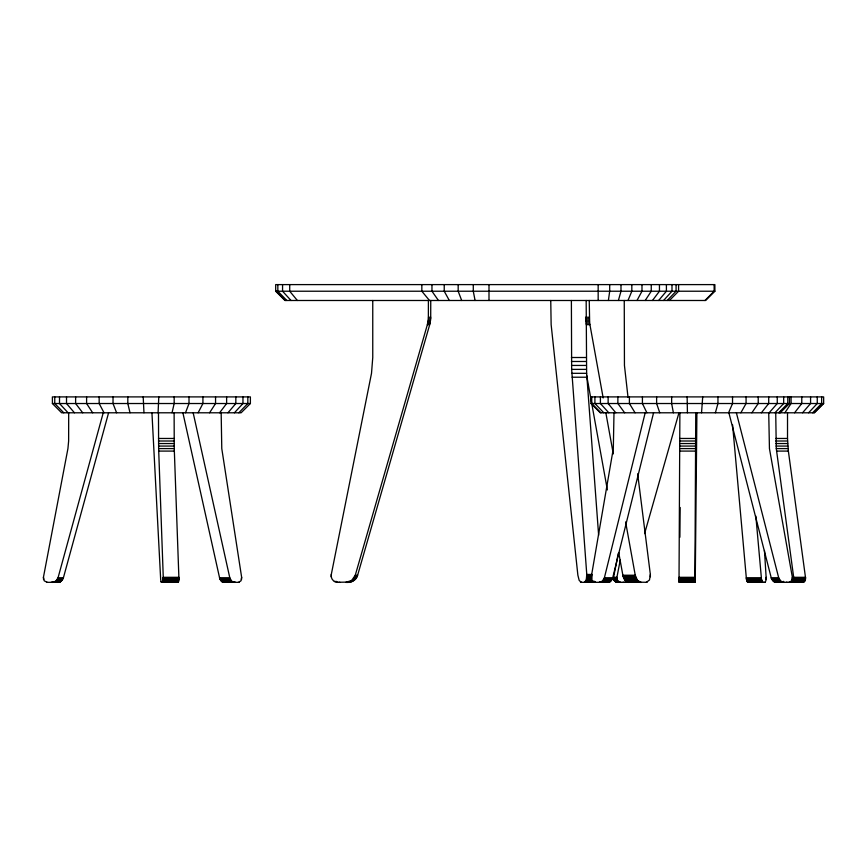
<?xml version="1.0" encoding="UTF-8"?>
<svg xmlns="http://www.w3.org/2000/svg" width="867" height="867" viewBox="0 0 867 867"><rect width="100%" height="100%" fill="white"/><g stroke="black" fill="none" stroke-linecap="round" stroke-linejoin="round"><path stroke-width="1.3" d="M52.432 403.523L52.378 396.902L250.39 396.902L250.39 403.523L241.102 412.79L61.611 412.79L52.378 403.523L250.39 403.523M54.751 396.902L54.751 403.523L63.768 412.79M59.509 396.902L59.509 403.523L68.081 412.79M66.521 396.902L66.521 403.523L74.443 412.79M68.688 412.79L68.634 441.01L67.929 448.586L43.426 577.314L44.25 580.836L47.338 582.396M75.624 396.902L75.624 403.523L82.701 412.79M86.602 396.902L86.602 403.523L92.65 412.79M99.163 396.902L99.163 403.523L104.04 412.79M113.024 396.902L113.024 403.523L116.601 412.79M127.817 396.902L127.817 403.523L130.017 412.79M143.196 396.902L143.965 412.79M162.519 582.396L163.267 577.314L158.628 448.586L158.477 412.79M158.78 396.902L158.087 412.79M163.278 578.061L178.905 578.061L174.256 448.586L174.115 412.79M174.169 396.902L174.169 403.523L172.045 412.79M189.006 396.902L189.006 403.523L185.495 412.79M202.921 396.902L202.921 403.523L198.109 412.79M215.558 396.902L215.558 403.523L209.576 412.79M226.623 396.902L226.623 403.523L219.6 412.79M235.835 396.902L235.835 403.523L227.945 412.79M242.955 396.902L242.955 403.523L234.415 412.79M247.832 396.902L247.832 403.523L238.826 412.79M372.756 300.491L372.756 357.507L371.51 373.319L331.292 574.463C330.403 578.365 333.687 582.483 337.707 582.396M430.747 300.491L430.704 318.763L429.707 324.659L357.627 575.233C356.315 580.467 350.842 582.862 345.846 582.396L351.742 580.402L355.275 575.233L427.366 324.659L428.363 318.763L428.406 300.491M488.999 300.491L488.999 284.604M550.751 300.491L551.141 324.659L577.877 575.233L579.189 580.402L581.367 582.396L580.446 582.06M584.391 582.396L586.265 579.969L586.775 574.463L571.656 369.385L571.386 300.491M598.642 535.286L586.634 373.319L586.168 300.491M603.172 397.964L589.668 323.207L589.246 300.491M591.012 403.523L591.012 396.902L823.65 396.902L823.65 403.523L814.395 412.79L600.267 412.79L591.012 403.523L789.479 403.523L789.479 396.902M591.738 396.902L591.738 403.523L600.939 412.79M594.903 396.902L594.903 403.523L603.8 412.79M598.165 300.491L598.165 284.604M600.408 396.902L600.408 403.523L608.797 412.79M608.135 396.902L608.135 403.523L615.798 412.79M613.999 412.79L613.316 448.586L591.196 577.314L591.933 580.836L594.719 582.396M617.878 396.902L617.878 403.523L624.63 412.79M624.251 300.491L624.446 365.44L628.022 397.346M629.399 396.902L629.399 403.523L635.077 412.79M642.425 396.902L642.425 403.523L646.89 412.79M656.622 396.902L656.622 403.523L659.765 412.79M671.654 396.902L671.654 403.523L673.388 412.79M695.757 412.79L694.911 578.061L679.034 578.061L679.88 412.79M687.141 396.902L687.423 412.79M702.703 396.902L701.533 412.79M717.952 396.902L717.952 403.523L715.373 412.79M732.528 396.902L732.528 403.523L728.583 412.79M746.064 396.902L746.064 403.523L740.851 412.79M758.224 396.902L758.224 403.523L751.873 412.79M768.704 396.902L768.704 403.523L761.378 412.79M777.255 396.902L777.255 403.523L769.137 412.79M783.67 396.902L783.67 403.523L774.946 412.79M787.778 396.902L787.778 403.523L778.674 412.79M784.873 412.79L791.083 403.523L791.083 396.902M801.78 396.902L801.78 403.523L794.573 412.79M810.58 396.902L810.58 403.523L802.549 412.79M817.256 396.902L817.256 403.523L808.597 412.79M821.645 396.902L821.645 403.523L812.585 412.79M679.891 537.237L680.162 507.477M696.905 412.79L695.236 582.342L679.143 582.331L679.034 578.809L694.911 578.809L695.052 582.396M764.857 582.396L765.864 580.836L766.135 577.314L764.456 550.458M331.237 576.793L331.292 574.463M646.305 582.396L649.491 579.969L650.348 574.463L637.657 473.826M238.468 582.396L240.972 580.836L241.644 577.314L221.779 448.586L221.161 412.79M788.721 582.396L791.604 580.836L792.373 577.314L769.441 448.586L768.726 412.79M766.081 579.535L766.135 577.314M178.158 582.396L178.905 578.809L163.267 578.809M620.902 582.396L617.694 580.836L616.762 578.061L620.263 560.039M695.236 582.342L695.312 581.573M608.385 300.491L609.696 291.225L609.696 284.604M241.525 579.535L241.644 577.314M618.247 553.395L613.424 578.061L616.762 578.061M792.243 579.535L792.405 578.809M653.566 412.79L612.525 578.582L610.238 581.573L601.861 581.573L599.205 582.396L602.446 581.118L604.386 577.812L645.189 412.79M108.592 412.79L63.399 577.812L60.603 581.573L52.302 582.396L55.889 581.118L58.035 577.812L103.227 412.79M618.388 300.491L620.989 291.225L620.989 284.604M644.582 533.628L678.959 412.79M790.942 582.396L792.796 581.378L793.749 578.809L805.541 578.809L804.576 581.378L802.723 582.396M627.99 300.491L631.826 291.225L631.826 284.604M636.985 300.491L641.981 291.225L641.981 284.604M645.2 300.491L651.258 291.225L651.258 284.604M652.461 300.491L659.451 291.225L659.451 284.604M658.627 300.491L666.409 291.225L666.409 284.604M663.58 300.491L671.99 291.225L671.99 284.604M667.2 300.491L676.076 291.225L676.076 284.604M669.422 300.491L678.59 291.225L678.59 284.604M704.979 300.491L714.148 291.225L714.148 284.604M779.552 412.79L781.395 410.936M813.994 412.79L823.206 403.523M714.885 291.225L705.63 300.491L284.94 300.491L275.684 291.225L275.684 284.604L714.885 284.604L714.885 291.225L275.684 291.225M780.224 412.79L789.479 403.523M783.638 581.378L781.21 582.396M609.609 581.92L610.238 581.573L607.572 582.396L609.609 581.92L601.243 581.92M59.91 581.92L60.603 581.573L57.656 582.396L59.91 581.92L54.545 581.92M229.321 582.125L228.205 582.396M628.098 581.844L626.169 581.92M624.305 582.18L622.723 582.396M349.455 582.31L350.691 582.06L336.559 582.288M633.875 582.396L634.601 582.288M428.406 317.257L430.747 317.257M585.518 317.257L589.246 317.257M428.363 318.763L430.704 318.763M585.539 318.763L589.267 318.763M428.244 320.248L430.585 320.248M585.615 320.248L589.354 320.248M428.027 321.733L430.379 321.733M585.745 321.733L589.484 321.733M427.734 323.207L430.086 323.207M585.929 323.207L589.668 323.207M427.366 324.659L429.707 324.659M586.168 324.659L589.896 324.659M571.386 357.507L586.168 357.507M571.418 361.485L586.2 361.485M571.505 365.44L586.287 365.44M571.656 369.385L586.428 369.385M571.852 373.319L586.634 373.319M572.112 377.221L586.894 377.221M791.083 403.523L823.65 403.523M158.477 438.464L174.115 438.464M679.88 438.464L695.757 438.464M775.727 438.464L787.518 438.464L788.363 451.089L805.573 578.061L793.782 578.061L776.279 448.586L775.727 412.79M158.488 441.01L174.126 441.01M679.88 441.01L695.757 441.01M775.77 441.01L787.55 441.01M158.52 443.546L174.148 443.546M679.869 443.546L695.746 443.546M775.867 443.546L787.648 443.546M158.563 446.072L174.191 446.072M679.869 446.072L695.746 446.072M776.041 446.072L787.821 446.072M158.628 448.586L174.256 448.586M679.858 448.586L695.735 448.586M776.279 448.586L788.06 448.586M158.704 451.089L174.332 451.089M679.836 451.089L695.713 451.089M776.583 451.089L788.363 451.089M592.139 574.463L586.775 574.463L586.786 576.793L592.161 576.793M355.275 575.233L357.627 575.233M622.82 575.233L635.251 575.233L637.473 580.402L641.179 582.396L627.177 582.06L625.042 580.402L623.091 576.436L618.713 552.582M586.818 575.623L592.194 575.623M354.852 576.436L357.193 576.436M623.091 576.436L635.522 576.436M354.267 577.574L356.619 577.574M623.449 577.574L635.89 577.574M58.035 577.812L63.399 577.812M219.524 577.812L229.798 577.812L231.543 581.118L234.448 582.396L232.063 581.573L221.789 581.573L219.741 578.582L182.894 412.79M604.386 577.812L612.763 577.812M746.249 577.812L761.367 577.812C760.597 579.221 764.033 583.924 762.277 581.573L747.159 581.573L746.444 579.308L732.593 424.863M771.186 577.812L778.696 577.812L780.712 581.118L784.071 582.396L781.319 581.573L773.808 581.573L771.435 578.582L728.887 412.79M792.481 577.812L795.104 577.812M586.688 577.931L592.063 577.931M57.775 578.582L63.139 578.582M219.741 578.582L230.004 578.582M604.147 578.582L612.525 578.582M746.335 578.582L761.454 578.582M771.435 578.582L778.945 578.582M353.552 578.625L355.893 578.625M623.904 578.625L636.335 578.625M616.816 578.809L613.478 578.809L614.876 581.378L617.564 582.396M586.515 578.993L591.879 578.993M57.428 579.308L62.792 579.308M220.023 579.308L230.297 579.308M603.833 579.308L612.2 579.308M746.444 579.308L761.562 579.308M771.76 579.308L779.27 579.308M352.706 579.579L355.047 579.579M624.435 579.579L636.877 579.579M56.984 579.98L62.348 579.98M220.381 579.98L230.655 579.98M586.265 579.969L591.641 579.969M603.443 579.98L611.809 579.98M746.595 579.98L761.714 579.98M772.172 579.98L779.682 579.98M163.18 580.218L178.819 580.218M613.944 580.218L617.282 580.218M679.056 580.218L694.933 580.218M793.424 580.218L805.215 580.218M351.742 580.402L354.094 580.402M625.042 580.402L637.473 580.402M56.474 580.587L61.839 580.587M220.803 580.587L231.066 580.587M602.977 580.587L611.343 580.587M746.758 580.587L761.876 580.587M772.66 580.587L780.17 580.587M163.104 580.836L178.743 580.836M585.973 580.803L592.692 580.803M614.356 580.836L617.694 580.836M679.067 580.836L694.944 580.836M793.142 580.836L804.923 580.836M55.889 581.118L61.254 581.118M221.269 581.118L231.543 581.118M350.691 581.107L353.032 581.107M602.446 581.118L610.812 581.118M625.703 581.107L638.145 581.107M746.953 581.118L762.071 581.118M773.201 581.118L780.712 581.118M163.018 581.378L178.645 581.378M334.391 581.475L336.732 581.475M585.615 581.475L594.773 581.378M614.876 581.378L618.214 581.378M679.078 581.378L694.966 581.378M792.796 581.378L804.576 581.378M349.553 581.659L351.894 581.659M626.418 581.659L638.86 581.659M162.909 581.811L178.537 581.811M232.41 581.811L234.979 581.811M615.472 581.811L618.81 581.811M679.099 581.811L694.976 581.811M792.384 581.811L804.164 581.811M222.353 581.92L224.185 582.396L221.789 581.573L232.627 581.92M585.236 581.985L594.632 581.985M747.387 581.92L762.505 581.92M774.459 581.92L776.561 582.396L773.808 581.573L781.969 581.92M53.819 582.18L59.184 582.18M162.79 582.125L178.418 582.125M222.949 582.18L233.212 582.18M599.455 582.125L608.948 582.18M616.134 582.125L619.471 582.125M679.121 582.125L694.998 582.125M747.625 582.18L762.743 582.18M775.141 582.18L782.652 582.18M791.929 582.125L803.709 582.125M46.634 582.331L58.425 582.342M151.942 412.79L160.698 579.98L161.435 582.342L178.288 582.331M223.556 582.342L239.043 582.331M580.901 582.31L608.266 582.342M616.838 582.331L626.852 582.342M627.957 582.31L628.748 582.396L627.177 582.06L647.031 582.288M747.874 582.342L765.084 582.331M775.846 582.342L803.232 582.331M338.899 582.288L340.048 582.396M52.703 582.396L51.316 582.125M799.19 582.396L798.106 582.18M787.409 582.396L786.326 582.18M603.096 582.396L601.85 582.125M595.683 582.31L595.217 582.06M161.435 582.342L161.024 581.573M276.183 291.225L285.373 300.491M286.847 300.491L277.841 291.225L277.841 284.604M291.03 300.491L282.566 291.225L282.566 284.604M429.49 300.491L421.839 291.225L421.839 284.604M297.37 300.491L289.719 291.225L289.719 284.604M438.453 300.491L431.961 291.225L431.961 284.604M449.323 300.491L444.229 291.225L444.229 284.604M461.688 300.491L458.177 291.225L458.177 284.604M736.386 412.79L778.696 577.812M193.168 412.79L229.798 577.812M475.083 300.491L473.284 291.225L473.284 284.604M605.816 412.627L613.294 453.94M625.606 521.923L635.251 575.233M586.634 375.303L607.377 489.931M792.373 577.314L792.449 578.061M755.851 516.093L761.367 577.812M43.426 577.314L43.567 579.535M591.196 577.314L591.316 579.535M650.348 574.463L650.38 576.793M694.911 578.061L694.911 578.809M787.518 412.79L787.518 438.464M163.267 577.314L163.234 579.535L178.873 579.535L178.895 577.314L163.267 577.314M793.728 577.314L793.63 579.535L805.41 579.535L805.508 577.314L793.728 577.314M616.849 577.314L613.511 577.314L613.652 579.535L616.99 579.535L616.849 577.314M694.922 577.314L679.034 577.314L679.045 579.535L694.922 579.535L694.922 577.314"/></g></svg>
